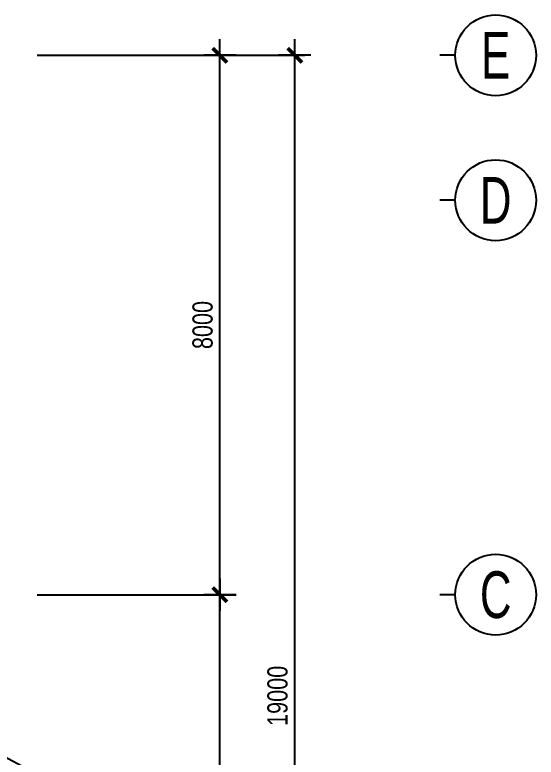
# Model space of a CAD drawing. Header units: metres. Extents: x 352651 to 1421851, y -87441 to -24441.
# Drawn here: x 505101 to 512832, y -67269 to -56260 of the extents above; entities that cross this region are included whole.
import ezdxf
from ezdxf.enums import TextEntityAlignment as Align

# ---------------------------------------------------------------- set-up
doc = ezdxf.new("R2010")
doc.units = ezdxf.units.M
doc.header["$LTSCALE"] = 300
doc.header["$MEASUREMENT"] = 0
doc.header["$PDMODE"] = 2
doc.layers.get('0').update_dxf_attribs({"linetype": 'CONTINUOUS'})
doc.layers.get('Defpoints').update_dxf_attribs({"linetype": 'CONTINUOUS'})
for name, color, linetype in [('0-TEXT', 7, 'CONTINUOUS'), ('0-THAY', 7, 'CONTINUOUS'), ('DIM', 1, 'CONTINUOUS'), ('TEXT', 4, 'CONTINUOUS'), ('THAY', 9, 'CONTINUOUS'), ('vach', 6, 'CONTINUOUS')]:
    doc.layers.add(name, color=color, linetype=linetype)
doc.styles.add('CHUKICHTHUOC', font='vnshx.shx', dxfattribs={"width": 0.8, "height": 300, "bigfont": '@extfont2.shx'})
doc.styles.add('CHUTENTRUC', font='VnAvantH.TTF', dxfattribs={"width": 0.8})
doc.dimstyles.new('150', dxfattribs={"dimscale": 150, "dimtxt": 2, "dimasz": 0.1, "dimexe": 1, "dimexo": 0, "dimgap": 0.7, "dimtad": 1, "dimdec": 0, "dimzin": 0, "dimdsep": 46, "dimtxsty": 'CHUKICHTHUOC', "dimblk": 'ARR', "dimcen": 0, "dimdle": 1, "dimclrd": 3, "dimclre": 3, "dimclrt": 3, "dimadec": 0, "dimazin": 0, "dimtfac": 1, "dimtdec": 0, "dimtix": 1, "dimtmove": 2, "dimatfit": 3, "dimldrblk": 'ARR', "dimfxl": 1, "dimtolj": 1, "dimtzin": 0, "dimarcsym": 0})

# ---------------------------------------------------------------- blocks, each defined once
blk = doc.blocks.new('ARR')
at = {"color": 1}
for p, q in [((0, -16), (0, 16)), ((-16, 0), (16, 0))]:
    blk.add_line(p, q, dxfattribs=at)
at = {"color": 3, "const_width": 3.6}
blk.add_lwpolyline([(-7.07, -7.07), (7.07, 7.07)], dxfattribs=at)
blk = doc.blocks.new('*D25')
at = {"layer": 'Defpoints', "color": 0, "ltscale": 1.5, "transparency": 16777216}
for p in [(506594, -64860), (508141, -64860), (506594, -72860)]:
    blk.add_point(p, dxfattribs=at)
at = {"layer": 'DIM', "color": 3, "lineweight": -2, "ltscale": 1.5, "transparency": 16777216}
for p, q in [((506594, -64860), (508291, -64860)), ((508141, -72845), (508141, -64875)), ((506594, -72860), (508291, -72860))]:
    blk.add_line(p, q, dxfattribs=at)
at = {"layer": 'DIM', "color": 3, "lineweight": -2, "ltscale": 1.5, "transparency": 16777216, "xscale": 15, "yscale": 15, "zscale": 15}
for p, rotation in [((508141, -64860), 90), ((508141, -72860), 270)]:
    blk.add_blockref('ARR', p, dxfattribs=dict(at, rotation=rotation))
at = {"layer": 'DIM', "color": 3, "ltscale": 1.5, "transparency": 16777216, "insert": (507886, -68860), "char_height": 300, "attachment_point": 5, "rotation": 90, "style": 'CHUKICHTHUOC'}
blk.add_mtext('\\A1;8000', dxfattribs=at)
blk = doc.blocks.new('*D26')
at = {"layer": 'Defpoints', "color": 0, "ltscale": 1.5, "transparency": 16777216}
for p in [(505433, -56860), (508141, -56860), (505433, -64860)]:
    blk.add_point(p, dxfattribs=at)
at = {"layer": 'DIM', "color": 3, "lineweight": -2, "ltscale": 1.5, "transparency": 16777216}
for p, q in [((505433, -56860), (508291, -56860)), ((508141, -64845), (508141, -56875)), ((505433, -64860), (508291, -64860))]:
    blk.add_line(p, q, dxfattribs=at)
at = {"layer": 'DIM', "color": 3, "lineweight": -2, "ltscale": 1.5, "transparency": 16777216, "xscale": 15, "yscale": 15, "zscale": 15}
for p, rotation in [((508141, -56860), 90), ((508141, -64860), 270)]:
    blk.add_blockref('ARR', p, dxfattribs=dict(at, rotation=rotation))
at = {"layer": 'DIM', "color": 3, "ltscale": 1.5, "transparency": 16777216, "insert": (507886, -60860), "char_height": 300, "attachment_point": 5, "rotation": 90, "style": 'CHUKICHTHUOC'}
blk.add_mtext('\\A1;8000', dxfattribs=at)
blk = doc.blocks.new('*D28')
at = {"layer": 'Defpoints', "color": 0, "ltscale": 1.5, "transparency": 16777216}
for p in [(505433, -56860), (509252, -56860), (505433, -75860)]:
    blk.add_point(p, dxfattribs=at)
at = {"layer": 'DIM', "color": 3, "lineweight": -2, "ltscale": 1.5, "transparency": 16777216}
for p, q in [((505433, -56860), (509402, -56860)), ((509252, -75845), (509252, -56875)), ((505433, -75860), (509402, -75860))]:
    blk.add_line(p, q, dxfattribs=at)
at = {"layer": 'DIM', "color": 3, "lineweight": -2, "ltscale": 1.5, "transparency": 16777216, "xscale": 15, "yscale": 15, "zscale": 15}
for p, rotation in [((509252, -56860), 90), ((509252, -75860), 270)]:
    blk.add_blockref('ARR', p, dxfattribs=dict(at, rotation=rotation))
at = {"layer": 'DIM', "color": 3, "ltscale": 1.5, "transparency": 16777216, "insert": (508997, -66360), "char_height": 300, "attachment_point": 5, "rotation": 90, "style": 'CHUKICHTHUOC'}
blk.add_mtext('\\A1;19000', dxfattribs=at)
blk = doc.blocks.new('thang may')
at = {"layer": 'DIM'}
for p, q in [((1110, 5383), (40, 5383)), ((1230, 4813), (1620, 4588)), ((1235, 4822), (1625, 4597)), ((1631, 4569), (1631, 3431)), ((1641, 4569), (1641, 3431)), ((42, 4478), (81, 4478)), ((42, 3522), (81, 3522)), ((1230, 3187), (1620, 3412)), ((1235, 3178), (1625, 3403)), ((1230, 2413), (1620, 2188)), ((1235, 2422), (1625, 2197)), ((1631, 1031), (1631, 2169)), ((1641, 1031), (1641, 2169)), ((42, 2078), (81, 2078)), ((42, 1122), (81, 1122)), ((1230, 787), (1620, 1012)), ((1235, 778), (1625, 1003)), ((1110, 217), (40, 217))]:
    blk.add_line(p, q, dxfattribs=at)
at = {"layer": 'DIM', "const_width": 20}
for points in [[(-40, 5333), (-40, 5433)], [(1190, 5333), (1190, 5433)], [(40, 5383), (-40, 5383)], [(1110, 5383), (1190, 5383)], [(-40, 267), (-40, 167)], [(40, 217), (-40, 217)], [(1110, 217), (1190, 217)], [(1190, 267), (1190, 167)]]:
    blk.add_lwpolyline(points, dxfattribs=at)
at = {"layer": 'THAY'}
for p, q in [((1250, 5150), (-100, 5150)), ((1250, 5050), (-100, 5050)), ((1950, 4750), (1408, 5040)), ((3, 4000), (3, 4890)), ((149, 4890), (3, 4890)), ((149, 4830), (149, 4890)), ((1155, 4860), (1155, 4830)), ((1155, 4860), (1212, 4860)), ((1663, 4600), (1212, 4860)), ((149, 4830), (1155, 4830)), ((149, 4450), (149, 4800)), ((149, 4800), (1609, 3431)), ((149, 4800), (1208, 4800)), ((1609, 4569), (1208, 4800)), ((1219, 4794), (1246, 4841)), ((1950, 3250), (1950, 4750)), ((-80, 4700), (-7, 4700)), ((-80, 4450), (-80, 4700)), ((-7, 4000), (-7, 4700)), ((-400, 4500), (-400, 4550)), ((-100, 4550), (-100, 4450)), ((1609, 4569), (149, 3200)), ((1609, 4569), (1636, 4616)), ((1609, 3431), (1609, 4569)), ((1609, 4569), (1663, 4569)), ((1663, 3400), (1663, 4600)), ((-150, 4450), (-400, 4500)), ((-100, 4450), (-150, 4450)), ((-54, 4450), (-80, 4450)), ((-63, 4478), (-63, 4461)), ((-63, 4478), (-46, 4478)), ((-54, 4470), (-54, 4450)), ((-46, 4000), (-46, 4478)), ((42, 4000), (42, 4478)), ((98, 4478), (81, 4478)), ((81, 4000), (81, 4478)), ((89, 4470), (89, 4450)), ((89, 4450), (149, 4450)), ((98, 4478), (98, 4461)), ((-46, 3998), (-46, 4000)), ((-34, 3998), (-46, 3998)), ((-30, 3988), (-46, 3988)), ((-46, 3988), (-46, 3547)), ((-33, 4000), (-34, 3998)), ((-24, 4012), (-33, 4000)), ((-21, 4000), (-30, 3988)), ((-8, 4012), (-24, 4012)), ((-20, 4002), (-21, 4000)), ((-8, 4002), (-20, 4002)), ((-8, 4025), (-8, 4012)), ((-8, 4000), (-8, 4002)), ((-8, 3975), (-8, 4000)), ((-8, 4000), (-7, 4000)), ((-7, 3325), (-7, 4000)), ((3, 3110), (3, 4000)), ((42, 3998), (42, 4000)), ((43, 4000), (42, 4000)), ((42, 3988), (42, 3522)), ((43, 4025), (43, 4012)), ((43, 4012), (59, 4012)), ((43, 4002), (55, 4002)), ((43, 4000), (43, 4002)), ((43, 3975), (43, 4000)), ((55, 4002), (56, 4000)), ((56, 4000), (65, 3988)), ((59, 4012), (67, 4000)), ((65, 3988), (81, 3988)), ((67, 4000), (69, 3998)), ((69, 3998), (81, 3998)), ((81, 3998), (81, 4000)), ((81, 3988), (81, 3522)), ((-150, 3550), (-400, 3500)), ((-100, 3550), (-150, 3550)), ((-100, 3450), (-100, 3550)), ((-80, 3575), (-80, 3325)), ((-54, 3575), (-80, 3575)), ((-63, 3547), (-63, 3564)), ((-46, 3547), (-63, 3547)), ((-54, 3555), (-54, 3575)), ((89, 3530), (89, 3550)), ((89, 3550), (149, 3550)), ((98, 3522), (98, 3539)), ((149, 3550), (149, 3200)), ((-400, 3500), (-400, 3450)), ((98, 3522), (81, 3522)), ((1609, 3431), (1208, 3200)), ((1609, 3431), (1663, 3431)), ((1609, 3431), (1636, 3384)), ((-7, 3325), (-80, 3325)), ((1663, 3400), (1212, 3140)), ((149, 3200), (1208, 3200)), ((1219, 3206), (1246, 3159)), ((1950, 3250), (1390, 2950)), ((149, 3110), (3, 3110)), ((149, 3170), (1155, 3170)), ((149, 3170), (149, 3110)), ((1155, 3140), (1155, 3170)), ((1155, 3140), (1212, 3140)), ((1950, 2350), (1390, 2650)), ((3, 2490), (3, 1600)), ((149, 2490), (3, 2490)), ((149, 2430), (149, 2490)), ((149, 2430), (1155, 2430)), ((1155, 2460), (1155, 2430)), ((1155, 2460), (1212, 2460)), ((1663, 2200), (1212, 2460)), ((1219, 2394), (1246, 2441)), ((149, 2400), (1208, 2400)), ((1609, 1031), (149, 2400)), ((149, 2050), (149, 2400)), ((1609, 2169), (1208, 2400)), ((1950, 2350), (1950, 850)), ((-80, 2025), (-80, 2275)), ((-7, 2275), (-80, 2275)), ((-7, 2275), (-7, 1600)), ((1609, 2169), (1636, 2216)), ((-400, 2100), (-400, 2150)), ((-150, 2050), (-400, 2100)), ((-100, 2150), (-100, 2050)), ((149, 800), (1609, 2169)), ((1609, 2169), (1609, 1031)), ((1609, 2169), (1663, 2169)), ((1663, 2200), (1663, 1000)), ((-100, 2050), (-150, 2050)), ((-54, 2025), (-80, 2025)), ((-46, 2053), (-63, 2053)), ((-63, 2053), (-63, 2036)), ((-54, 2045), (-54, 2025)), ((-46, 1612), (-46, 2053)), ((42, 1612), (42, 2078)), ((81, 1612), (81, 2078)), ((98, 2078), (81, 2078)), ((89, 2070), (89, 2050)), ((89, 2050), (149, 2050)), ((98, 2078), (98, 2061)), ((-30, 1612), (-46, 1612)), ((-34, 1602), (-46, 1602)), ((-46, 1602), (-46, 1600)), ((-46, 1600), (-46, 1122)), ((-33, 1600), (-34, 1602)), ((-24, 1588), (-33, 1600)), ((-21, 1600), (-30, 1612)), ((-8, 1588), (-24, 1588)), ((-20, 1598), (-21, 1600)), ((-8, 1598), (-20, 1598)), ((-8, 1625), (-8, 1600)), ((-8, 1600), (-8, 1598)), ((-8, 1600), (-7, 1600)), ((-8, 1575), (-8, 1588)), ((-7, 1600), (-7, 900)), ((3, 1600), (3, 710)), ((42, 1602), (42, 1600)), ((42, 1600), (42, 1122)), ((43, 1600), (42, 1600)), ((43, 1625), (43, 1600)), ((43, 1600), (43, 1598)), ((43, 1598), (55, 1598)), ((43, 1575), (43, 1588)), ((43, 1588), (59, 1588)), ((55, 1598), (56, 1600)), ((56, 1600), (65, 1612)), ((59, 1588), (67, 1600)), ((65, 1612), (81, 1612)), ((67, 1600), (69, 1602)), ((69, 1602), (81, 1602)), ((81, 1602), (81, 1600)), ((81, 1600), (81, 1122)), ((-150, 1150), (-400, 1100)), ((-100, 1150), (-150, 1150)), ((-100, 1050), (-100, 1150)), ((-54, 1150), (-80, 1150)), ((-80, 1150), (-80, 900)), ((-63, 1122), (-63, 1139)), ((-63, 1122), (-46, 1122)), ((-54, 1130), (-54, 1150)), ((98, 1122), (81, 1122)), ((89, 1130), (89, 1150)), ((89, 1150), (149, 1150)), ((98, 1122), (98, 1139)), ((149, 1150), (149, 800)), ((-400, 1100), (-400, 1050)), ((1609, 1031), (1208, 800)), ((1663, 1000), (1212, 740)), ((1609, 1031), (1663, 1031)), ((1609, 1031), (1636, 984)), ((-80, 900), (-7, 900)), ((149, 800), (1208, 800)), ((1219, 806), (1246, 759)), ((1950, 850), (1390, 550)), ((149, 710), (3, 710)), ((149, 770), (149, 710)), ((149, 770), (1155, 770)), ((1155, 740), (1155, 770)), ((1155, 740), (1212, 740)), ((1250, 550), (-100, 550)), ((1250, 450), (-100, 450))]:
    blk.add_line(p, q, dxfattribs=at)
for points in [[(40, 5466), (40, 5300), (1110, 5300), (1110, 5466)], [(40, 134), (40, 300), (1110, 300), (1110, 134)]]:
    blk.add_lwpolyline(points, close=True, dxfattribs=at)
for points in [[(1550, 295), (2250, 670), (2250, 2530), (1746, 2800), (2250, 3070), (2250, 4930), (1550, 5305)], [(1481, 5177), (2105, 4843), (2105, 3157), (1464, 2813)], [(1477, 5168), (2095, 4837), (2095, 3163), (1459, 2822)], [(1477, 432), (2095, 763), (2095, 2437), (1459, 2778)], [(1481, 423), (2105, 757), (2105, 2443), (1464, 2787)]]:
    blk.add_lwpolyline(points, dxfattribs=at)
at = {"layer": 'vach'}
for p, q in [((-400, 4550), (-400, 5600)), ((-100, 4550), (-100, 5600)), ((-100, 5600), (1250, 5600)), ((1250, 5050), (1250, 5600)), ((1408, 5040), (1550, 5305)), ((1250, 5050), (1390, 5050)), ((1390, 5050), (1408, 5040)), ((-400, 4550), (-100, 4550)), ((-400, 3450), (-100, 3450)), ((-400, 2150), (-400, 3450)), ((-100, 3450), (-100, 2950)), ((-400, 2950), (1390, 2950)), ((1390, 2650), (1390, 2950)), ((-400, 2650), (1390, 2650)), ((-100, 2150), (-100, 2650)), ((-400, 2150), (-100, 2150)), ((-400, 1050), (-100, 1050)), ((-400, 1050), (-400, 0)), ((-100, 1050), (-100, 0)), ((1408, 560), (1550, 295)), ((1250, 550), (1250, 0)), ((1250, 550), (1390, 550)), ((-100, 0), (1250, 0))]:
    blk.add_line(p, q, dxfattribs=at)
for points in [[(-100, 5900), (1550, 5900), (1550, 5305)], [(-100, -300), (1550, -300), (1550, 295)]]:
    blk.add_lwpolyline(points, dxfattribs=at)
blk = doc.blocks.new('TENTRUC')
at = {"layer": '0-THAY'}
blk.add_line((0, -1.4), (0, -0.4), dxfattribs=at)
blk.add_circle((0, -4), 2.6, dxfattribs=at)
at = {"layer": '0-TEXT', "style": 'CHUTENTRUC', "width": 0.7}
blk.add_attdef('E5', text='', height=3, dxfattribs=at).set_placement((0, -4), align=Align.MIDDLE_CENTER)

msp = doc.modelspace()

# ---------------------------------------------------------------- block references
at = {"layer": 'DIM'}
msp.add_blockref('thang may', (503378.4, -72559.6), dxfattribs=at)
at = {"layer": 'TEXT'}
ref = msp.add_blockref('TENTRUC', (511308.6, -56859.6), dxfattribs=dict(at, xscale=230.7692307692487, yscale=230.7692307692487, zscale=230.7692307692917, rotation=90))
ref.add_attrib('E5', 'e', dxfattribs={"layer": '0-TEXT', "height": 692.3, "style": 'CHUTENTRUC', "width": 0.7}).set_placement((512231.7, -56859.6), align=Align.MIDDLE_CENTER)
ref = msp.add_blockref('TENTRUC', (511308.6, -59009.6), dxfattribs=dict(at, xscale=230.7692307692487, yscale=230.7692307692487, zscale=230.7692307692917, rotation=90))
ref.add_attrib('E5', 'd', dxfattribs={"layer": '0-TEXT', "height": 692.3, "style": 'CHUTENTRUC', "width": 0.7}).set_placement((512231.7, -59009.6), align=Align.MIDDLE_CENTER)
ref = msp.add_blockref('TENTRUC', (511308.6, -64859.6), dxfattribs=dict(at, xscale=230.7692307692487, yscale=230.7692307692487, zscale=230.7692307692917, rotation=90))
ref.add_attrib('E5', 'c', dxfattribs={"layer": '0-TEXT', "height": 692.3, "style": 'CHUTENTRUC', "width": 0.7}).set_placement((512231.7, -64859.6), align=Align.MIDDLE_CENTER)

# ---------------------------------------------------------------- dimensions: what is measured, and where the dimension line sits
at = {"layer": 'DIM'}
for base, p1, p2, picture, middle in [((508140.6, -56859.6), (505432.7, -64859.6), (505432.7, -56859.6), '*D26', (507885.6, -60859.6)), ((509251.8, -56859.6), (505432.7, -75859.6), (505432.7, -56859.6), '*D28', (508996.8, -66359.6)), ((508140.6, -64859.6), (506593.6, -72859.6), (506593.6, -64859.6), '*D25', (507885.6, -68859.6))]:
    dim = msp.add_linear_dim(base=base, p1=p1, p2=p2, angle=90, dimstyle='150', dxfattribs=at)
    dim.commit()
    dim.dimension.update_dxf_attribs({"geometry": picture, "text_midpoint": middle})

doc.saveas('drawing.dxf')
